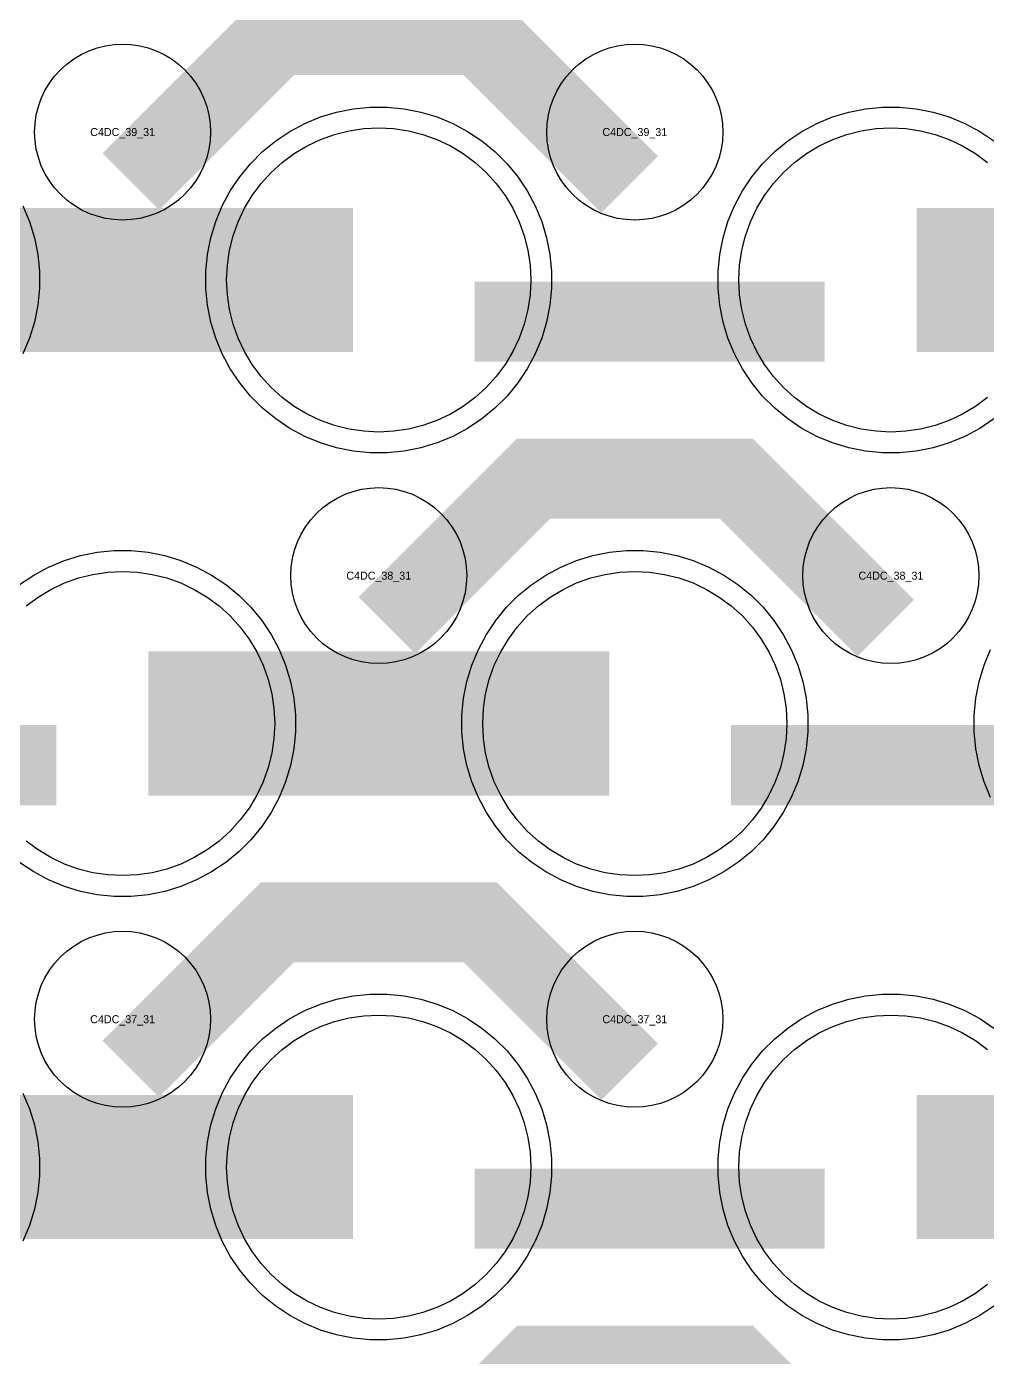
# Model space of a CAD drawing. Extents: x -11880 to 11880, y -14992 to 14992.
# Drawn here: x -2110 to -1809.9, y -9772.1 to -9356.4 of the extents above; entities that cross this region are included whole.
import ezdxf
from ezdxf.enums import TextEntityAlignment as Align

# ---------------------------------------------------------------- set-up
doc = ezdxf.new("R2010")
doc.units = 0
doc.header["$MEASUREMENT"] = 0
for name, color, linetype in [('GDS_775_DT_237', 138, 'CONTINUOUS'), ('RDL1_FS', 34, 'CONTINUOUS'), ('RDL_BS', 160, 'CONTINUOUS')]:
    doc.layers.add(name, color=color, linetype=linetype)

msp = doc.modelspace()

# ---------------------------------------------------------------- linework, layer by layer
at = {"layer": 'RDL1_FS', "color": 240, "true_color": 0xed1f24}
msp.add_lwpolyline([(-2000, -9483.074), (-2004.657, -9482.845), (-2009.268, -9482.161), (-2013.791, -9481.029), (-2018.181, -9479.457), (-2022.395, -9477.465), (-2026.395, -9475.067), (-2030.14, -9472.289), (-2033.594, -9469.159), (-2036.724, -9465.705), (-2039.502, -9461.96), (-2041.9, -9457.96), (-2043.892, -9453.746), (-2045.464, -9449.356), (-2046.596, -9444.833), (-2047.28, -9440.222), (-2047.509, -9435.565), (-2047.28, -9430.908), (-2046.596, -9426.297), (-2045.464, -9421.774), (-2043.892, -9417.384), (-2041.9, -9413.17), (-2039.502, -9409.17), (-2036.724, -9405.425), (-2033.594, -9401.971), (-2030.14, -9398.841), (-2026.395, -9396.063), (-2022.395, -9393.665), (-2018.181, -9391.673), (-2013.791, -9390.101), (-2009.268, -9388.969), (-2004.657, -9388.285), (-2000, -9388.056), (-1995.343, -9388.285), (-1990.732, -9388.969), (-1986.209, -9390.101), (-1981.819, -9391.673), (-1977.605, -9393.665), (-1973.605, -9396.063), (-1969.86, -9398.841), (-1966.406, -9401.971), (-1963.276, -9405.425), (-1960.498, -9409.17), (-1958.1, -9413.17), (-1956.108, -9417.384), (-1954.536, -9421.774), (-1953.404, -9426.297), (-1952.72, -9430.908), (-1952.491, -9435.565), (-1952.72, -9440.222), (-1953.404, -9444.833), (-1954.536, -9449.356), (-1956.108, -9453.746), (-1958.1, -9457.96), (-1960.498, -9461.96), (-1963.276, -9465.705), (-1966.406, -9469.159), (-1969.86, -9472.289), (-1973.605, -9475.067), (-1977.605, -9477.465), (-1981.819, -9479.457), (-1986.209, -9481.029), (-1990.732, -9482.161), (-1995.343, -9482.845)], close=True, dxfattribs=at)
msp.add_lwpolyline([(-1809.86, -9472.289), (-1813.605, -9475.067), (-1817.605, -9477.465), (-1821.819, -9479.457), (-1826.209, -9481.029), (-1830.732, -9482.161), (-1835.343, -9482.845), (-1840, -9483.074), (-1844.657, -9482.845), (-1849.268, -9482.161), (-1853.791, -9481.029), (-1858.181, -9479.457), (-1862.395, -9477.465), (-1866.395, -9475.067), (-1870.14, -9472.289), (-1873.594, -9469.159), (-1876.724, -9465.705), (-1879.502, -9461.96), (-1881.9, -9457.96), (-1883.892, -9453.746), (-1885.464, -9449.356), (-1886.596, -9444.833), (-1887.28, -9440.222), (-1887.509, -9435.565), (-1887.28, -9430.908), (-1886.596, -9426.297), (-1885.464, -9421.774), (-1883.892, -9417.384), (-1881.9, -9413.17), (-1879.502, -9409.17), (-1876.724, -9405.425), (-1873.594, -9401.971), (-1870.14, -9398.841), (-1866.395, -9396.063), (-1862.395, -9393.665), (-1858.181, -9391.673), (-1853.791, -9390.101), (-1849.268, -9388.969), (-1844.657, -9388.285), (-1840, -9388.056), (-1835.343, -9388.285), (-1830.732, -9388.969), (-1826.209, -9390.101), (-1821.819, -9391.673), (-1817.605, -9393.665), (-1813.605, -9396.063), (-1809.86, -9398.841)], dxfattribs=at)
for points in [[(-2151.998, -9435.565, 45, 45, 0), (-2079.998, -9435.565, 45, 45, 0)], [(-2079.998, -9435.565, 45, 45, 0), (-2007.998, -9435.565, 45, 45, 0)], [(-1831.998, -9435.565, 45, 45, 0), (-1759.998, -9435.565, 45, 45, 0)]]:
    msp.add_lwpolyline(points, format="xyseb", dxfattribs=at)
at = {"layer": 'RDL1_FS'}
for points in [[(-2110.14, -9537.406), (-2106.395, -9534.628), (-2102.395, -9532.23), (-2098.181, -9530.238), (-2093.791, -9528.666), (-2089.268, -9527.534), (-2084.657, -9526.85), (-2080, -9526.621), (-2075.343, -9526.85), (-2070.732, -9527.534), (-2066.209, -9528.666), (-2061.819, -9530.238), (-2057.605, -9532.23), (-2053.605, -9534.628), (-2049.86, -9537.406), (-2046.406, -9540.536), (-2043.276, -9543.99), (-2040.498, -9547.735), (-2038.1, -9551.735), (-2036.108, -9555.949), (-2034.536, -9560.339), (-2033.404, -9564.862), (-2032.72, -9569.473), (-2032.491, -9574.13), (-2032.72, -9578.787), (-2033.404, -9583.398), (-2034.536, -9587.921), (-2036.108, -9592.311), (-2038.1, -9596.525), (-2040.498, -9600.525), (-2043.276, -9604.27), (-2046.406, -9607.724), (-2049.86, -9610.854), (-2053.605, -9613.632), (-2057.605, -9616.03), (-2061.819, -9618.022), (-2066.209, -9619.594), (-2070.732, -9620.726), (-2075.343, -9621.41), (-2080, -9621.639), (-2084.657, -9621.41), (-2089.268, -9620.726), (-2093.791, -9619.594), (-2098.181, -9618.022), (-2102.395, -9616.03), (-2106.395, -9613.632), (-2110.14, -9610.854)], [(-1809.86, -9749.419), (-1813.605, -9752.197), (-1817.605, -9754.595), (-1821.819, -9756.587), (-1826.209, -9758.159), (-1830.732, -9759.291), (-1835.343, -9759.975), (-1840, -9760.204), (-1844.657, -9759.975), (-1849.268, -9759.291), (-1853.791, -9758.159), (-1858.181, -9756.587), (-1862.395, -9754.595), (-1866.395, -9752.197), (-1870.14, -9749.419), (-1873.594, -9746.289), (-1876.724, -9742.835), (-1879.502, -9739.09), (-1881.9, -9735.09), (-1883.892, -9730.876), (-1885.464, -9726.486), (-1886.596, -9721.963), (-1887.28, -9717.352), (-1887.509, -9712.695), (-1887.28, -9708.038), (-1886.596, -9703.427), (-1885.464, -9698.904), (-1883.892, -9694.514), (-1881.9, -9690.3), (-1879.502, -9686.3), (-1876.724, -9682.555), (-1873.594, -9679.101), (-1870.14, -9675.971), (-1866.395, -9673.193), (-1862.395, -9670.795), (-1858.181, -9668.803), (-1853.791, -9667.231), (-1849.268, -9666.099), (-1844.657, -9665.415), (-1840, -9665.186), (-1835.343, -9665.415), (-1830.732, -9666.099), (-1826.209, -9667.231), (-1821.819, -9668.803), (-1817.605, -9670.795), (-1813.605, -9673.193), (-1809.86, -9675.971)]]:
    msp.add_lwpolyline(points, dxfattribs=at)
for points in [[(-1920, -9621.639), (-1924.657, -9621.41), (-1929.268, -9620.726), (-1933.791, -9619.594), (-1938.181, -9618.022), (-1942.395, -9616.03), (-1946.395, -9613.632), (-1950.14, -9610.854), (-1953.594, -9607.724), (-1956.724, -9604.27), (-1959.502, -9600.525), (-1961.9, -9596.525), (-1963.892, -9592.311), (-1965.464, -9587.921), (-1966.596, -9583.398), (-1967.28, -9578.787), (-1967.509, -9574.13), (-1967.28, -9569.473), (-1966.596, -9564.862), (-1965.464, -9560.339), (-1963.892, -9555.949), (-1961.9, -9551.735), (-1959.502, -9547.735), (-1956.724, -9543.99), (-1953.594, -9540.536), (-1950.14, -9537.406), (-1946.395, -9534.628), (-1942.395, -9532.23), (-1938.181, -9530.238), (-1933.791, -9528.666), (-1929.268, -9527.534), (-1924.657, -9526.85), (-1920, -9526.621), (-1915.343, -9526.85), (-1910.732, -9527.534), (-1906.209, -9528.666), (-1901.819, -9530.238), (-1897.605, -9532.23), (-1893.605, -9534.628), (-1889.86, -9537.406), (-1886.406, -9540.536), (-1883.276, -9543.99), (-1880.498, -9547.735), (-1878.1, -9551.735), (-1876.108, -9555.949), (-1874.536, -9560.339), (-1873.404, -9564.862), (-1872.72, -9569.473), (-1872.491, -9574.13), (-1872.72, -9578.787), (-1873.404, -9583.398), (-1874.536, -9587.921), (-1876.108, -9592.311), (-1878.1, -9596.525), (-1880.498, -9600.525), (-1883.276, -9604.27), (-1886.406, -9607.724), (-1889.86, -9610.854), (-1893.605, -9613.632), (-1897.605, -9616.03), (-1901.819, -9618.022), (-1906.209, -9619.594), (-1910.732, -9620.726), (-1915.343, -9621.41)], [(-2000, -9760.204), (-2004.657, -9759.975), (-2009.268, -9759.291), (-2013.791, -9758.159), (-2018.181, -9756.587), (-2022.395, -9754.595), (-2026.395, -9752.197), (-2030.14, -9749.419), (-2033.594, -9746.289), (-2036.724, -9742.835), (-2039.502, -9739.09), (-2041.9, -9735.09), (-2043.892, -9730.876), (-2045.464, -9726.486), (-2046.596, -9721.963), (-2047.28, -9717.352), (-2047.509, -9712.695), (-2047.28, -9708.038), (-2046.596, -9703.427), (-2045.464, -9698.904), (-2043.892, -9694.514), (-2041.9, -9690.3), (-2039.502, -9686.3), (-2036.724, -9682.555), (-2033.594, -9679.101), (-2030.14, -9675.971), (-2026.395, -9673.193), (-2022.395, -9670.795), (-2018.181, -9668.803), (-2013.791, -9667.231), (-2009.268, -9666.099), (-2004.657, -9665.415), (-2000, -9665.186), (-1995.343, -9665.415), (-1990.732, -9666.099), (-1986.209, -9667.231), (-1981.819, -9668.803), (-1977.605, -9670.795), (-1973.605, -9673.193), (-1969.86, -9675.971), (-1966.406, -9679.101), (-1963.276, -9682.555), (-1960.498, -9686.3), (-1958.1, -9690.3), (-1956.108, -9694.514), (-1954.536, -9698.904), (-1953.404, -9703.427), (-1952.72, -9708.038), (-1952.491, -9712.695), (-1952.72, -9717.352), (-1953.404, -9721.963), (-1954.536, -9726.486), (-1956.108, -9730.876), (-1958.1, -9735.09), (-1960.498, -9739.09), (-1963.276, -9742.835), (-1966.406, -9746.289), (-1969.86, -9749.419), (-1973.605, -9752.197), (-1977.605, -9754.595), (-1981.819, -9756.587), (-1986.209, -9758.159), (-1990.732, -9759.291), (-1995.343, -9759.975)]]:
    msp.add_lwpolyline(points, close=True, dxfattribs=at)
for points in [[(-2071.998, -9574.13, 45, 45, 0), (-1999.998, -9574.13, 45, 45, 0)], [(-1999.998, -9574.13, 45, 45, 0), (-1927.998, -9574.13, 45, 45, 0)], [(-2151.998, -9712.695, 45, 45, 0), (-2079.998, -9712.695, 45, 45, 0)], [(-2079.998, -9712.695, 45, 45, 0), (-2007.998, -9712.695, 45, 45, 0)], [(-1831.998, -9712.695, 45, 45, 0), (-1759.998, -9712.695, 45, 45, 0)]]:
    msp.add_lwpolyline(points, format="xyseb", dxfattribs=at)
at = {"layer": 'RDL_BS'}
for points in [[(-2077.438, -9404.879, 25, 25, 0), (-2031.623, -9359.064, 25, 25, 0), (-1998.07, -9359.064, 25, 25, 0)], [(-1921.599, -9405.778, 25, 25, 0), (-1968.313, -9359.064, 25, 25, 0), (-1998.071, -9359.064, 25, 25, 0)], [(-1997.438, -9543.444, 25, 25, 0), (-1951.623, -9497.629, 25, 25, 0), (-1918.07, -9497.629, 25, 25, 0)], [(-1841.599, -9544.343, 25, 25, 0), (-1888.313, -9497.629, 25, 25, 0), (-1918.071, -9497.629, 25, 25, 0)], [(-2209.984, -9587.143, 25, 25, 0), (-2100.719, -9587.143, 25, 25, 0)], [(-1889.984, -9587.143, 25, 25, 0), (-1780.719, -9587.143, 25, 25, 0)], [(-2077.438, -9682.009, 25, 25, 0), (-2031.623, -9636.194, 25, 25, 0), (-1998.07, -9636.194, 25, 25, 0)], [(-1921.599, -9682.908, 25, 25, 0), (-1968.313, -9636.194, 25, 25, 0), (-1998.071, -9636.194, 25, 25, 0)], [(-1969.984, -9725.708, 25, 25, 0), (-1860.719, -9725.708, 25, 25, 0)], [(-1997.438, -9820.574, 25, 25, 0), (-1951.623, -9774.759, 25, 25, 0), (-1918.07, -9774.759, 25, 25, 0)], [(-1841.599, -9821.473, 25, 25, 0), (-1888.313, -9774.759, 25, 25, 0), (-1918.071, -9774.759, 25, 25, 0)]]:
    msp.add_lwpolyline(points, format="xyseb", dxfattribs=at)
for points in [[(-2080, -9416.871), (-2082.693, -9416.739), (-2085.365, -9416.343), (-2087.984, -9415.686), (-2090.519, -9414.779), (-2092.956, -9413.627), (-2095.28, -9412.234), (-2097.443, -9410.631), (-2099.442, -9408.819), (-2101.254, -9406.82), (-2102.857, -9404.657), (-2104.25, -9402.333), (-2105.402, -9399.896), (-2106.309, -9397.361), (-2106.966, -9394.742), (-2107.362, -9392.07), (-2107.494, -9389.377), (-2107.362, -9386.684), (-2106.966, -9384.012), (-2106.309, -9381.393), (-2105.402, -9378.858), (-2104.25, -9376.421), (-2102.857, -9374.097), (-2101.254, -9371.934), (-2099.442, -9369.935), (-2097.443, -9368.123), (-2095.28, -9366.52), (-2092.956, -9365.127), (-2090.519, -9363.975), (-2087.984, -9363.068), (-2085.365, -9362.411), (-2082.693, -9362.015), (-2080, -9361.883), (-2077.307, -9362.015), (-2074.635, -9362.411), (-2072.016, -9363.068), (-2069.481, -9363.975), (-2067.044, -9365.127), (-2064.72, -9366.52), (-2062.557, -9368.123), (-2060.558, -9369.935), (-2058.746, -9371.934), (-2057.143, -9374.097), (-2055.75, -9376.421), (-2054.598, -9378.858), (-2053.691, -9381.393), (-2053.034, -9384.012), (-2052.638, -9386.684), (-2052.506, -9389.377), (-2052.638, -9392.07), (-2053.034, -9394.742), (-2053.691, -9397.361), (-2054.598, -9399.896), (-2055.75, -9402.333), (-2057.143, -9404.657), (-2058.746, -9406.82), (-2060.558, -9408.819), (-2062.557, -9410.631), (-2064.72, -9412.234), (-2067.044, -9413.627), (-2069.481, -9414.779), (-2072.016, -9415.686), (-2074.635, -9416.343), (-2077.307, -9416.739)], [(-1920, -9416.871), (-1922.693, -9416.739), (-1925.365, -9416.343), (-1927.984, -9415.686), (-1930.519, -9414.779), (-1932.956, -9413.627), (-1935.28, -9412.234), (-1937.443, -9410.631), (-1939.442, -9408.819), (-1941.254, -9406.82), (-1942.857, -9404.657), (-1944.25, -9402.333), (-1945.402, -9399.896), (-1946.309, -9397.361), (-1946.966, -9394.742), (-1947.362, -9392.07), (-1947.494, -9389.377), (-1947.362, -9386.684), (-1946.966, -9384.012), (-1946.309, -9381.393), (-1945.402, -9378.858), (-1944.25, -9376.421), (-1942.857, -9374.097), (-1941.254, -9371.934), (-1939.442, -9369.935), (-1937.443, -9368.123), (-1935.28, -9366.52), (-1932.956, -9365.127), (-1930.519, -9363.975), (-1927.984, -9363.068), (-1925.365, -9362.411), (-1922.693, -9362.015), (-1920, -9361.883), (-1917.307, -9362.015), (-1914.635, -9362.411), (-1912.016, -9363.068), (-1909.481, -9363.975), (-1907.044, -9365.127), (-1904.72, -9366.52), (-1902.557, -9368.123), (-1900.558, -9369.935), (-1898.746, -9371.934), (-1897.143, -9374.097), (-1895.75, -9376.421), (-1894.598, -9378.858), (-1893.691, -9381.393), (-1893.034, -9384.012), (-1892.638, -9386.684), (-1892.506, -9389.377), (-1892.638, -9392.07), (-1893.034, -9394.742), (-1893.691, -9397.361), (-1894.598, -9399.896), (-1895.75, -9402.333), (-1897.143, -9404.657), (-1898.746, -9406.82), (-1900.558, -9408.819), (-1902.557, -9410.631), (-1904.72, -9412.234), (-1907.044, -9413.627), (-1909.481, -9414.779), (-1912.016, -9415.686), (-1914.635, -9416.343), (-1917.307, -9416.739)], [(-2000, -9555.436), (-2002.693, -9555.304), (-2005.365, -9554.908), (-2007.984, -9554.251), (-2010.519, -9553.344), (-2012.956, -9552.192), (-2015.28, -9550.799), (-2017.443, -9549.196), (-2019.442, -9547.384), (-2021.254, -9545.385), (-2022.857, -9543.222), (-2024.25, -9540.898), (-2025.402, -9538.461), (-2026.309, -9535.926), (-2026.966, -9533.307), (-2027.362, -9530.635), (-2027.494, -9527.942), (-2027.362, -9525.249), (-2026.966, -9522.577), (-2026.309, -9519.958), (-2025.402, -9517.423), (-2024.25, -9514.986), (-2022.857, -9512.662), (-2021.254, -9510.499), (-2019.442, -9508.5), (-2017.443, -9506.688), (-2015.28, -9505.085), (-2012.956, -9503.692), (-2010.519, -9502.54), (-2007.984, -9501.633), (-2005.365, -9500.976), (-2002.693, -9500.58), (-2000, -9500.448), (-1997.307, -9500.58), (-1994.635, -9500.976), (-1992.016, -9501.633), (-1989.481, -9502.54), (-1987.044, -9503.692), (-1984.72, -9505.085), (-1982.557, -9506.688), (-1980.558, -9508.5), (-1978.746, -9510.499), (-1977.143, -9512.662), (-1975.75, -9514.986), (-1974.598, -9517.423), (-1973.691, -9519.958), (-1973.034, -9522.577), (-1972.638, -9525.249), (-1972.506, -9527.942), (-1972.638, -9530.635), (-1973.034, -9533.307), (-1973.691, -9535.926), (-1974.598, -9538.461), (-1975.75, -9540.898), (-1977.143, -9543.222), (-1978.746, -9545.385), (-1980.558, -9547.384), (-1982.557, -9549.196), (-1984.72, -9550.799), (-1987.044, -9552.192), (-1989.481, -9553.344), (-1992.016, -9554.251), (-1994.635, -9554.908), (-1997.307, -9555.304)], [(-1840, -9555.436), (-1842.693, -9555.304), (-1845.365, -9554.908), (-1847.984, -9554.251), (-1850.519, -9553.344), (-1852.956, -9552.192), (-1855.28, -9550.799), (-1857.443, -9549.196), (-1859.442, -9547.384), (-1861.254, -9545.385), (-1862.857, -9543.222), (-1864.25, -9540.898), (-1865.402, -9538.461), (-1866.309, -9535.926), (-1866.966, -9533.307), (-1867.362, -9530.635), (-1867.494, -9527.942), (-1867.362, -9525.249), (-1866.966, -9522.577), (-1866.309, -9519.958), (-1865.402, -9517.423), (-1864.25, -9514.986), (-1862.857, -9512.662), (-1861.254, -9510.499), (-1859.442, -9508.5), (-1857.443, -9506.688), (-1855.28, -9505.085), (-1852.956, -9503.692), (-1850.519, -9502.54), (-1847.984, -9501.633), (-1845.365, -9500.976), (-1842.693, -9500.58), (-1840, -9500.448), (-1837.307, -9500.58), (-1834.635, -9500.976), (-1832.016, -9501.633), (-1829.481, -9502.54), (-1827.044, -9503.692), (-1824.72, -9505.085), (-1822.557, -9506.688), (-1820.558, -9508.5), (-1818.746, -9510.499), (-1817.143, -9512.662), (-1815.75, -9514.986), (-1814.598, -9517.423), (-1813.691, -9519.958), (-1813.034, -9522.577), (-1812.638, -9525.249), (-1812.506, -9527.942), (-1812.638, -9530.635), (-1813.034, -9533.307), (-1813.691, -9535.926), (-1814.598, -9538.461), (-1815.75, -9540.898), (-1817.143, -9543.222), (-1818.746, -9545.385), (-1820.558, -9547.384), (-1822.557, -9549.196), (-1824.72, -9550.799), (-1827.044, -9552.192), (-1829.481, -9553.344), (-1832.016, -9554.251), (-1834.635, -9554.908), (-1837.307, -9555.304)], [(-1922.644, -9628.13), (-1927.938, -9627.613), (-1933.165, -9626.567), (-1938.205, -9625.036), (-1943.115, -9623.005), (-1947.777, -9620.513), (-1952.191, -9617.566), (-1956.292, -9614.204), (-1960.074, -9610.422), (-1963.436, -9606.321), (-1966.383, -9601.907), (-1968.875, -9597.245), (-1970.906, -9592.335), (-1972.437, -9587.295), (-1973.483, -9582.068), (-1974, -9576.774), (-1974, -9571.486), (-1973.483, -9566.192), (-1972.437, -9560.965), (-1970.906, -9555.925), (-1968.875, -9551.015), (-1966.383, -9546.353), (-1963.436, -9541.939), (-1960.074, -9537.838), (-1956.292, -9534.056), (-1952.191, -9530.694), (-1947.777, -9527.747), (-1943.115, -9525.255), (-1938.205, -9523.224), (-1933.165, -9521.693), (-1927.938, -9520.647), (-1922.644, -9520.13), (-1917.356, -9520.13), (-1912.062, -9520.647), (-1906.835, -9521.693), (-1901.795, -9523.224), (-1896.885, -9525.255), (-1892.223, -9527.747), (-1887.809, -9530.694), (-1883.708, -9534.056), (-1879.926, -9537.838), (-1876.564, -9541.939), (-1873.617, -9546.353), (-1871.125, -9551.015), (-1869.094, -9555.925), (-1867.563, -9560.965), (-1866.517, -9566.192), (-1866, -9571.486), (-1866, -9576.774), (-1866.517, -9582.068), (-1867.563, -9587.295), (-1869.094, -9592.335), (-1871.125, -9597.245), (-1873.617, -9601.907), (-1876.564, -9606.321), (-1879.926, -9610.422), (-1883.708, -9614.204), (-1887.809, -9617.566), (-1892.223, -9620.513), (-1896.885, -9623.005), (-1901.795, -9625.036), (-1906.835, -9626.567), (-1912.062, -9627.613), (-1917.356, -9628.13)], [(-2080, -9694.001), (-2082.693, -9693.869), (-2085.365, -9693.473), (-2087.984, -9692.816), (-2090.519, -9691.909), (-2092.956, -9690.757), (-2095.28, -9689.364), (-2097.443, -9687.761), (-2099.442, -9685.949), (-2101.254, -9683.95), (-2102.857, -9681.787), (-2104.25, -9679.463), (-2105.402, -9677.026), (-2106.309, -9674.491), (-2106.966, -9671.872), (-2107.362, -9669.2), (-2107.494, -9666.507), (-2107.362, -9663.814), (-2106.966, -9661.142), (-2106.309, -9658.523), (-2105.402, -9655.988), (-2104.25, -9653.551), (-2102.857, -9651.227), (-2101.254, -9649.064), (-2099.442, -9647.065), (-2097.443, -9645.253), (-2095.28, -9643.65), (-2092.956, -9642.257), (-2090.519, -9641.105), (-2087.984, -9640.198), (-2085.365, -9639.541), (-2082.693, -9639.145), (-2080, -9639.013), (-2077.307, -9639.145), (-2074.635, -9639.541), (-2072.016, -9640.198), (-2069.481, -9641.105), (-2067.044, -9642.257), (-2064.72, -9643.65), (-2062.557, -9645.253), (-2060.558, -9647.065), (-2058.746, -9649.064), (-2057.143, -9651.227), (-2055.75, -9653.551), (-2054.598, -9655.988), (-2053.691, -9658.523), (-2053.034, -9661.142), (-2052.638, -9663.814), (-2052.506, -9666.507), (-2052.638, -9669.2), (-2053.034, -9671.872), (-2053.691, -9674.491), (-2054.598, -9677.026), (-2055.75, -9679.463), (-2057.143, -9681.787), (-2058.746, -9683.95), (-2060.558, -9685.949), (-2062.557, -9687.761), (-2064.72, -9689.364), (-2067.044, -9690.757), (-2069.481, -9691.909), (-2072.016, -9692.816), (-2074.635, -9693.473), (-2077.307, -9693.869)], [(-1920, -9694.001), (-1922.693, -9693.869), (-1925.365, -9693.473), (-1927.984, -9692.816), (-1930.519, -9691.909), (-1932.956, -9690.757), (-1935.28, -9689.364), (-1937.443, -9687.761), (-1939.442, -9685.949), (-1941.254, -9683.95), (-1942.857, -9681.787), (-1944.25, -9679.463), (-1945.402, -9677.026), (-1946.309, -9674.491), (-1946.966, -9671.872), (-1947.362, -9669.2), (-1947.494, -9666.507), (-1947.362, -9663.814), (-1946.966, -9661.142), (-1946.309, -9658.523), (-1945.402, -9655.988), (-1944.25, -9653.551), (-1942.857, -9651.227), (-1941.254, -9649.064), (-1939.442, -9647.065), (-1937.443, -9645.253), (-1935.28, -9643.65), (-1932.956, -9642.257), (-1930.519, -9641.105), (-1927.984, -9640.198), (-1925.365, -9639.541), (-1922.693, -9639.145), (-1920, -9639.013), (-1917.307, -9639.145), (-1914.635, -9639.541), (-1912.016, -9640.198), (-1909.481, -9641.105), (-1907.044, -9642.257), (-1904.72, -9643.65), (-1902.557, -9645.253), (-1900.558, -9647.065), (-1898.746, -9649.064), (-1897.143, -9651.227), (-1895.75, -9653.551), (-1894.598, -9655.988), (-1893.691, -9658.523), (-1893.034, -9661.142), (-1892.638, -9663.814), (-1892.506, -9666.507), (-1892.638, -9669.2), (-1893.034, -9671.872), (-1893.691, -9674.491), (-1894.598, -9677.026), (-1895.75, -9679.463), (-1897.143, -9681.787), (-1898.746, -9683.95), (-1900.558, -9685.949), (-1902.557, -9687.761), (-1904.72, -9689.364), (-1907.044, -9690.757), (-1909.481, -9691.909), (-1912.016, -9692.816), (-1914.635, -9693.473), (-1917.307, -9693.869)], [(-2002.644, -9766.695), (-2007.938, -9766.178), (-2013.165, -9765.132), (-2018.205, -9763.601), (-2023.115, -9761.57), (-2027.777, -9759.078), (-2032.191, -9756.131), (-2036.292, -9752.769), (-2040.074, -9748.987), (-2043.436, -9744.886), (-2046.383, -9740.472), (-2048.875, -9735.81), (-2050.906, -9730.9), (-2052.437, -9725.86), (-2053.483, -9720.633), (-2054, -9715.339), (-2054, -9710.051), (-2053.483, -9704.757), (-2052.437, -9699.53), (-2050.906, -9694.49), (-2048.875, -9689.58), (-2046.383, -9684.918), (-2043.436, -9680.504), (-2040.074, -9676.403), (-2036.292, -9672.621), (-2032.191, -9669.259), (-2027.777, -9666.312), (-2023.115, -9663.82), (-2018.205, -9661.789), (-2013.165, -9660.258), (-2007.938, -9659.212), (-2002.644, -9658.695), (-1997.356, -9658.695), (-1992.062, -9659.212), (-1986.835, -9660.258), (-1981.795, -9661.789), (-1976.885, -9663.82), (-1972.223, -9666.312), (-1967.809, -9669.259), (-1963.708, -9672.621), (-1959.926, -9676.403), (-1956.564, -9680.504), (-1953.617, -9684.918), (-1951.125, -9689.58), (-1949.094, -9694.49), (-1947.563, -9699.53), (-1946.517, -9704.757), (-1946, -9710.051), (-1946, -9715.339), (-1946.517, -9720.633), (-1947.563, -9725.86), (-1949.094, -9730.9), (-1951.125, -9735.81), (-1953.617, -9740.472), (-1956.564, -9744.886), (-1959.926, -9748.987), (-1963.708, -9752.769), (-1967.809, -9756.131), (-1972.223, -9759.078), (-1976.885, -9761.57), (-1981.795, -9763.601), (-1986.835, -9765.132), (-1992.062, -9766.178), (-1997.356, -9766.695)]]:
    msp.add_lwpolyline(points, close=True, dxfattribs=at)
at = {"layer": 'RDL_BS', "color": 240, "true_color": 0xed1f24}
msp.add_lwpolyline([(-2002.644, -9489.565), (-2007.938, -9489.048), (-2013.165, -9488.002), (-2018.205, -9486.471), (-2023.115, -9484.44), (-2027.777, -9481.948), (-2032.191, -9479.001), (-2036.292, -9475.639), (-2040.074, -9471.857), (-2043.436, -9467.756), (-2046.383, -9463.342), (-2048.875, -9458.68), (-2050.906, -9453.77), (-2052.437, -9448.73), (-2053.483, -9443.503), (-2054, -9438.209), (-2054, -9432.921), (-2053.483, -9427.627), (-2052.437, -9422.4), (-2050.906, -9417.36), (-2048.875, -9412.45), (-2046.383, -9407.788), (-2043.436, -9403.374), (-2040.074, -9399.273), (-2036.292, -9395.491), (-2032.191, -9392.129), (-2027.777, -9389.182), (-2023.115, -9386.69), (-2018.205, -9384.659), (-2013.165, -9383.128), (-2007.938, -9382.082), (-2002.644, -9381.565), (-1997.356, -9381.565), (-1992.062, -9382.082), (-1986.835, -9383.128), (-1981.795, -9384.659), (-1976.885, -9386.69), (-1972.223, -9389.182), (-1967.809, -9392.129), (-1963.708, -9395.491), (-1959.926, -9399.273), (-1956.564, -9403.374), (-1953.617, -9407.788), (-1951.125, -9412.45), (-1949.094, -9417.36), (-1947.563, -9422.4), (-1946.517, -9427.627), (-1946, -9432.921), (-1946, -9438.209), (-1946.517, -9443.503), (-1947.563, -9448.73), (-1949.094, -9453.77), (-1951.125, -9458.68), (-1953.617, -9463.342), (-1956.564, -9467.756), (-1959.926, -9471.857), (-1963.708, -9475.639), (-1967.809, -9479.001), (-1972.223, -9481.948), (-1976.885, -9484.44), (-1981.795, -9486.471), (-1986.835, -9488.002), (-1992.062, -9489.048), (-1997.356, -9489.565)], close=True, dxfattribs=at)
for points in [[(-1807.809, -9479.001), (-1812.223, -9481.948), (-1816.885, -9484.44), (-1821.795, -9486.471), (-1826.835, -9488.002), (-1832.062, -9489.048), (-1837.356, -9489.565), (-1842.644, -9489.565), (-1847.938, -9489.048), (-1853.165, -9488.002), (-1858.205, -9486.471), (-1863.115, -9484.44), (-1867.777, -9481.948), (-1872.191, -9479.001), (-1876.292, -9475.639), (-1880.074, -9471.857), (-1883.436, -9467.756), (-1886.383, -9463.342), (-1888.875, -9458.68), (-1890.906, -9453.77), (-1892.437, -9448.73), (-1893.483, -9443.503), (-1894, -9438.209), (-1894, -9432.921), (-1893.483, -9427.627), (-1892.437, -9422.4), (-1890.906, -9417.36), (-1888.875, -9412.45), (-1886.383, -9407.788), (-1883.436, -9403.374), (-1880.074, -9399.273), (-1876.292, -9395.491), (-1872.191, -9392.129), (-1867.777, -9389.182), (-1863.115, -9386.69), (-1858.205, -9384.659), (-1853.165, -9383.128), (-1847.938, -9382.082), (-1842.644, -9381.565), (-1837.356, -9381.565), (-1832.062, -9382.082), (-1826.835, -9383.128), (-1821.795, -9384.659), (-1816.885, -9386.69), (-1812.223, -9389.182), (-1807.809, -9392.129)], [(-2111.125, -9412.45), (-2109.094, -9417.36), (-2107.563, -9422.4), (-2106.517, -9427.627), (-2106, -9432.921), (-2106, -9438.209), (-2106.517, -9443.503), (-2107.563, -9448.73), (-2109.094, -9453.77), (-2111.125, -9458.68)]]:
    msp.add_lwpolyline(points, dxfattribs=at)
msp.add_lwpolyline([(-1969.984, -9448.578, 25, 25, 0), (-1860.719, -9448.578, 25, 25, 0)], format="xyseb", dxfattribs=at)
at = {"layer": 'RDL_BS'}
for points in [[(-2112.191, -9530.694), (-2107.777, -9527.747), (-2103.115, -9525.255), (-2098.205, -9523.224), (-2093.165, -9521.693), (-2087.938, -9520.647), (-2082.644, -9520.13), (-2077.356, -9520.13), (-2072.062, -9520.647), (-2066.835, -9521.693), (-2061.795, -9523.224), (-2056.885, -9525.255), (-2052.223, -9527.747), (-2047.809, -9530.694), (-2043.708, -9534.056), (-2039.926, -9537.838), (-2036.564, -9541.939), (-2033.617, -9546.353), (-2031.125, -9551.015), (-2029.094, -9555.925), (-2027.563, -9560.965), (-2026.517, -9566.192), (-2026, -9571.486), (-2026, -9576.774), (-2026.517, -9582.068), (-2027.563, -9587.295), (-2029.094, -9592.335), (-2031.125, -9597.245), (-2033.617, -9601.907), (-2036.564, -9606.321), (-2039.926, -9610.422), (-2043.708, -9614.204), (-2047.809, -9617.566), (-2052.223, -9620.513), (-2056.885, -9623.005), (-2061.795, -9625.036), (-2066.835, -9626.567), (-2072.062, -9627.613), (-2077.356, -9628.13), (-2082.644, -9628.13), (-2087.938, -9627.613), (-2093.165, -9626.567), (-2098.205, -9625.036), (-2103.115, -9623.005), (-2107.777, -9620.513), (-2112.191, -9617.566)], [(-1808.875, -9597.245), (-1810.906, -9592.335), (-1812.437, -9587.295), (-1813.483, -9582.068), (-1814, -9576.774), (-1814, -9571.486), (-1813.483, -9566.192), (-1812.437, -9560.965), (-1810.906, -9555.925), (-1808.875, -9551.015)], [(-1807.809, -9756.131), (-1812.223, -9759.078), (-1816.885, -9761.57), (-1821.795, -9763.601), (-1826.835, -9765.132), (-1832.062, -9766.178), (-1837.356, -9766.695), (-1842.644, -9766.695), (-1847.938, -9766.178), (-1853.165, -9765.132), (-1858.205, -9763.601), (-1863.115, -9761.57), (-1867.777, -9759.078), (-1872.191, -9756.131), (-1876.292, -9752.769), (-1880.074, -9748.987), (-1883.436, -9744.886), (-1886.383, -9740.472), (-1888.875, -9735.81), (-1890.906, -9730.9), (-1892.437, -9725.86), (-1893.483, -9720.633), (-1894, -9715.339), (-1894, -9710.051), (-1893.483, -9704.757), (-1892.437, -9699.53), (-1890.906, -9694.49), (-1888.875, -9689.58), (-1886.383, -9684.918), (-1883.436, -9680.504), (-1880.074, -9676.403), (-1876.292, -9672.621), (-1872.191, -9669.259), (-1867.777, -9666.312), (-1863.115, -9663.82), (-1858.205, -9661.789), (-1853.165, -9660.258), (-1847.938, -9659.212), (-1842.644, -9658.695), (-1837.356, -9658.695), (-1832.062, -9659.212), (-1826.835, -9660.258), (-1821.795, -9661.789), (-1816.885, -9663.82), (-1812.223, -9666.312), (-1807.809, -9669.259)], [(-2111.125, -9689.58), (-2109.094, -9694.49), (-2107.563, -9699.53), (-2106.517, -9704.757), (-2106, -9710.051), (-2106, -9715.339), (-2106.517, -9720.633), (-2107.563, -9725.86), (-2109.094, -9730.9), (-2111.125, -9735.81)]]:
    msp.add_lwpolyline(points, dxfattribs=at)

# ---------------------------------------------------------------- texts
at = {"layer": 'GDS_775_DT_237'}
for s, p in [('C4DC_39_31', (-2080, -9389.377)), ('C4DC_39_31', (-2080, -9389.377)), ('C4DC_39_31', (-1920, -9389.377)), ('C4DC_39_31', (-1920, -9389.377)), ('C4DC_38_31', (-2000, -9527.942)), ('C4DC_38_31', (-2000, -9527.942)), ('C4DC_38_31', (-1840, -9527.942)), ('C4DC_38_31', (-1840, -9527.942)), ('C4DC_37_31', (-2080, -9666.507)), ('C4DC_37_31', (-2080, -9666.507)), ('C4DC_37_31', (-1920, -9666.507)), ('C4DC_37_31', (-1920, -9666.507))]:
    msp.add_text(s, height=2.5, dxfattribs=at).set_placement(p, align=Align.MIDDLE_CENTER)

doc.saveas('drawing.dxf')
